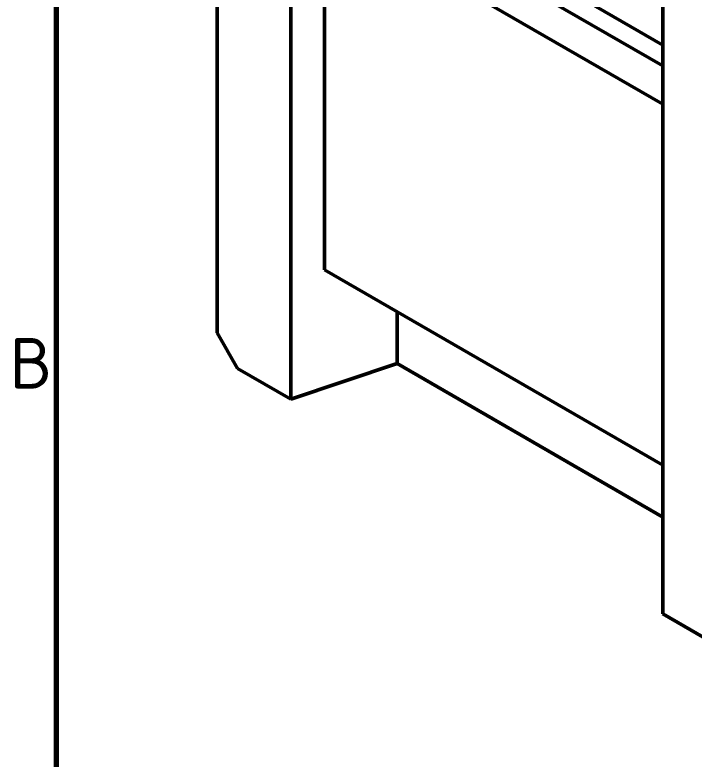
# Model space of a CAD drawing. Header units: millimetres. Extents: x 0 to 4362, y -130 to 2100.
# Drawn here: x 35.6 to 270.5, y 388 to 645.5 of the extents above; entities that cross this region are included whole.
import ezdxf

# ---------------------------------------------------------------- set-up
doc = ezdxf.new("R2010")
doc.units = ezdxf.units.MM
doc.header["$LTSCALE"] = 5
doc.layers.add('Rahmen (ISO)', color=7, linetype='Continuous', lineweight=70)
doc.layers.add('Sichtbar (ISO)', color=7, linetype='Continuous', lineweight=50)
doc.styles.add('Notiztext (DIN)', font='isocpeur.ttf')

# ---------------------------------------------------------------- blocks, each defined once
blk = doc.blocks.new('Ränder Standardrahmen')
at = {"layer": 'Rahmen (ISO)', "flags": 128}
blk.add_lwpolyline([(10, 10), (10, 410), (584, 410), (584, 10), (10, 10)], dxfattribs=at)
at = {"layer": 'Rahmen (ISO)', "insert": (6.753, 103.25), "char_height": 3.5, "attachment_point": 7, "style": 'Notiztext (DIN)'}
blk.add_mtext('B', dxfattribs=at)

msp = doc.modelspace()

# ---------------------------------------------------------------- linework, layer by layer
at = {"layer": 'Sichtbar (ISO)'}
for p, q in [((105.572, 535.482), (105.572, 807.938)), ((131.028, 512.62), (131.028, 757.569)), ((259.721, 635.095), (142.683, 702.666)), ((259.721, 627.848), (136.407, 699.043)), ((259.721, 614.581), (136.407, 685.776)), ((259.721, 438.319), (259.721, 683.268)), ((142.683, 682.152), (142.683, 557.33)), ((259.721, 489.758), (142.683, 557.33)), ((167.787, 524.873), (167.787, 542.836)), ((112.643, 523.235), (105.572, 535.482)), ((112.643, 523.235), (131.028, 512.62)), ((131.028, 512.62), (167.787, 524.873)), ((167.787, 524.873), (259.721, 471.795)), ((276.692, 428.521), (259.721, 438.319))]:
    msp.add_line(p, q, dxfattribs=at)

# ---------------------------------------------------------------- block references
at = {"xscale": 5, "yscale": 5, "zscale": 5}
msp.add_blockref('Ränder Standardrahmen', (0, 0), dxfattribs=at)

doc.saveas('drawing.dxf')
